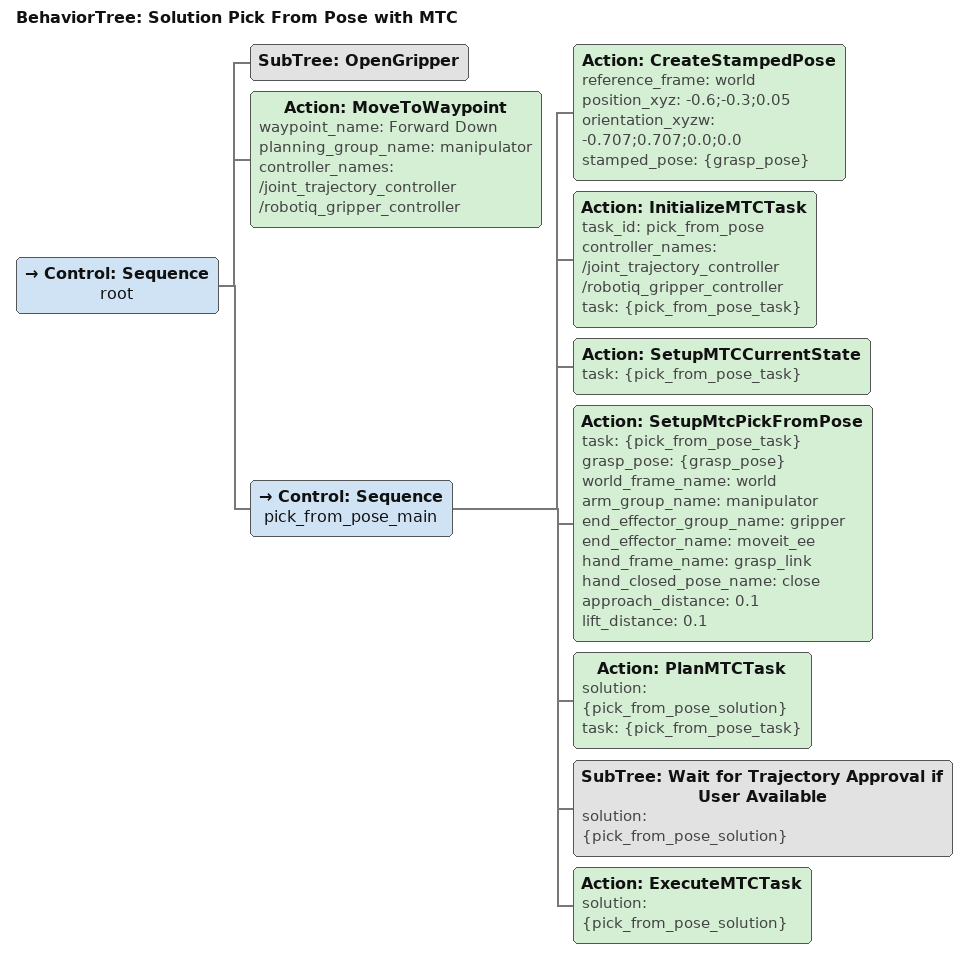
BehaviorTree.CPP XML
<?xml version='1.0' encoding='UTF-8'?>
<root BTCPP_format="4" main_tree_to_execute="Solution Pick From Pose with MTC">
  <BehaviorTree ID="Solution Pick From Pose with MTC" _description="Pick up and lift an object at a specified pose.">
    <Control ID="Sequence" name="root">
      <SubTree ID="OpenGripper"/>
      <Action ID="MoveToWaypoint" waypoint_name="Forward Down" planning_group_name="manipulator" controller_names="/joint_trajectory_controller /robotiq_gripper_controller"/>
      <Control ID="Sequence" name="pick_from_pose_main">
        <Action ID="CreateStampedPose" reference_frame="world" position_xyz="-0.6;-0.3;0.05" orientation_xyzw="-0.707;0.707;0.0;0.0" stamped_pose="{grasp_pose}"/>
        <Action ID="InitializeMTCTask" task_id="pick_from_pose" controller_names="/joint_trajectory_controller /robotiq_gripper_controller" task="{pick_from_pose_task}"/>
        <Action ID="SetupMTCCurrentState" task="{pick_from_pose_task}"/>
        <Action ID="SetupMtcPickFromPose" task="{pick_from_pose_task}" grasp_pose="{grasp_pose}" world_frame_name="world" arm_group_name="manipulator" end_effector_group_name="gripper" end_effector_name="moveit_ee" hand_frame_name="grasp_link" hand_closed_pose_name="close" approach_distance="0.1" lift_distance="0.1"/>
        <Action ID="PlanMTCTask" solution="{pick_from_pose_solution}" task="{pick_from_pose_task}"/>
        <SubTree ID="Wait for Trajectory Approval if User Available" solution="{pick_from_pose_solution}"/>
        <Action ID="ExecuteMTCTask" solution="{pick_from_pose_solution}"/>
      </Control>
    </Control>
  </BehaviorTree>
</root>
